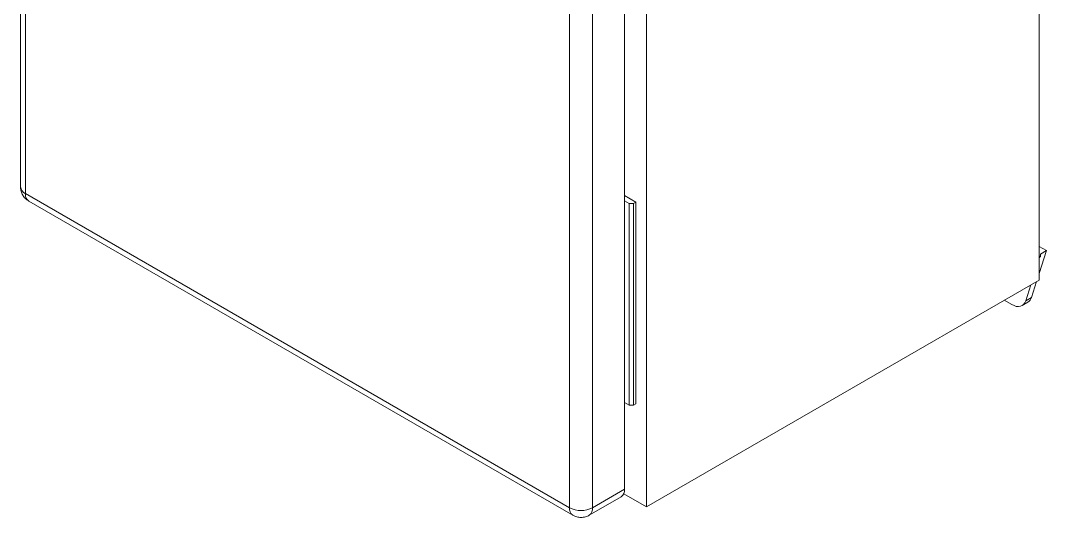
# Model space of a CAD drawing. Extents: x 4137 to 28680, y 2446 to 6814.
# Drawn here: x 24756.8 to 25071, y 6312.1 to 6464.2 of the extents above; entities that cross this region are included whole.
import ezdxf

# ---------------------------------------------------------------- set-up
doc = ezdxf.new("R2010")
doc.units = 0
doc.header["$LTSCALE"] = 0.5
doc.layers.get('0').update_dxf_attribs({"linetype": 'CONTINUOUS'})

msp = doc.modelspace()

# ---------------------------------------------------------------- linework, layer by layer
at = {"color": 7, "linetype": 'Continuous', "lineweight": 15}
for p, q in [((24756.75, 6708.61), (24756.75, 6413.33)), ((24756.75, 6708.61), (24756.75, 6413.33)), ((24756.75, 6708.61), (24756.75, 6413.33)), ((24756.75, 6708.61), (24756.75, 6413.33)), ((24758.23, 6411.28), (24758.23, 6706.55)), ((24758.23, 6411.28), (24758.23, 6706.55)), ((24758.23, 6411.28), (24758.23, 6706.55)), ((24758.23, 6411.28), (24758.23, 6706.55)), ((25068.73, 6384.79), (25068.73, 6693.44)), ((25068.73, 6384.79), (25068.73, 6693.44)), ((25068.73, 6384.79), (25068.73, 6693.44)), ((25068.73, 6384.79), (25068.73, 6693.44)), ((24948.45, 6315.35), (24948.45, 6624)), ((24948.45, 6315.35), (24948.45, 6624)), ((24948.45, 6315.35), (24948.45, 6624)), ((24948.45, 6315.35), (24948.45, 6624)), ((24941.76, 6616.03), (24941.76, 6320.75)), ((24941.76, 6616.03), (24941.76, 6320.75)), ((24941.76, 6616.03), (24941.76, 6320.75)), ((24941.76, 6616.03), (24941.76, 6320.75)), ((24924.84, 6610.37), (24924.84, 6315.1)), ((24924.84, 6610.37), (24924.84, 6315.1)), ((24924.84, 6610.37), (24924.84, 6315.1)), ((24924.84, 6610.37), (24924.84, 6315.1)), ((24931.96, 6315.1), (24931.96, 6610.37)), ((24931.96, 6315.1), (24931.96, 6610.37)), ((24931.96, 6315.1), (24931.96, 6610.37)), ((24931.96, 6315.1), (24931.96, 6610.37)), ((24924.84, 6315.1), (24758.23, 6411.28)), ((24924.84, 6315.1), (24758.23, 6411.28)), ((24924.84, 6315.1), (24758.23, 6411.28)), ((24924.84, 6315.1), (24758.23, 6411.28)), ((24945.15, 6408.67), (24941.76, 6410.62)), ((24945.15, 6408.67), (24941.76, 6410.62)), ((24945.15, 6408.67), (24941.76, 6410.62)), ((24945.15, 6408.67), (24941.76, 6410.62)), ((24759.27, 6408.97), (24925.88, 6312.79)), ((24759.27, 6408.97), (24925.88, 6312.79)), ((24759.27, 6408.97), (24925.88, 6312.79)), ((24759.27, 6408.97), (24925.88, 6312.79)), ((24941.76, 6409.08), (24943.19, 6408.26)), ((24941.76, 6409.08), (24943.19, 6408.26)), ((24941.76, 6409.08), (24943.19, 6408.26)), ((24941.76, 6409.08), (24943.19, 6408.26)), ((24943.19, 6408.26), (24944.44, 6408.26)), ((24943.19, 6408.26), (24943.19, 6346.53)), ((24943.19, 6408.26), (24944.44, 6408.26)), ((24943.19, 6408.26), (24943.19, 6346.53)), ((24943.19, 6408.26), (24944.44, 6408.26)), ((24943.19, 6408.26), (24943.19, 6346.53)), ((24943.19, 6408.26), (24944.44, 6408.26)), ((24943.19, 6408.26), (24943.19, 6346.53)), ((24944.44, 6408.26), (24945.15, 6408.67)), ((24944.44, 6408.26), (24945.15, 6408.67)), ((24944.44, 6408.26), (24945.15, 6408.67)), ((24944.44, 6408.26), (24945.15, 6408.67)), ((24944.44, 6346.53), (24944.44, 6408.26)), ((24944.44, 6346.53), (24944.44, 6408.26)), ((24944.44, 6346.53), (24944.44, 6408.26)), ((24944.44, 6346.53), (24944.44, 6408.26)), ((24945.15, 6346.94), (24945.15, 6408.67)), ((24945.15, 6346.94), (24945.15, 6408.67)), ((24945.15, 6346.94), (24945.15, 6408.67)), ((24945.15, 6346.94), (24945.15, 6408.67)), ((25068.73, 6395.07), (25070.95, 6393.79)), ((25068.73, 6395.07), (25070.95, 6393.79)), ((25068.73, 6395.07), (25070.95, 6393.79)), ((25068.73, 6395.07), (25070.95, 6393.79)), ((25070.95, 6393.79), (25068.73, 6386.84)), ((25070.95, 6393.79), (25068.73, 6386.84)), ((25070.95, 6393.79), (25068.73, 6386.84)), ((25070.95, 6393.79), (25068.73, 6386.84)), ((25069.17, 6391.91), (25068.73, 6392.16)), ((25068.73, 6392.16), (25068.94, 6392.04)), ((25069.17, 6391.91), (25068.73, 6392.16)), ((25068.73, 6392.16), (25068.94, 6392.04)), ((25069.17, 6391.91), (25068.73, 6392.16)), ((25068.73, 6392.16), (25068.94, 6392.04)), ((25069.17, 6391.91), (25068.73, 6392.16)), ((25068.73, 6392.16), (25068.94, 6392.04)), ((25068.73, 6391.37), (25068.94, 6392.04)), ((25068.73, 6391.37), (25068.94, 6392.04)), ((25068.73, 6391.37), (25068.94, 6392.04)), ((25068.73, 6391.37), (25068.94, 6392.04)), ((25068.94, 6392.04), (25069.17, 6391.91)), ((25068.94, 6392.04), (25069.17, 6391.91)), ((25068.94, 6392.04), (25069.17, 6391.91)), ((25068.94, 6392.04), (25069.17, 6391.91)), ((25070.95, 6393.79), (25069.17, 6392.76)), ((25070.95, 6393.79), (25069.17, 6392.76)), ((25070.95, 6393.79), (25069.17, 6392.76)), ((25070.95, 6393.79), (25069.17, 6392.76)), ((25069.17, 6392.76), (25069.17, 6391.91)), ((25069.17, 6392.76), (25069.17, 6391.91)), ((25069.17, 6392.76), (25069.17, 6391.91)), ((25069.17, 6392.76), (25069.17, 6391.91)), ((24948.45, 6315.35), (25068.73, 6384.79)), ((24948.45, 6315.35), (25068.73, 6384.79)), ((24948.45, 6315.35), (25068.73, 6384.79)), ((24948.45, 6315.35), (25068.73, 6384.79)), ((25064.58, 6378.44), (25066.13, 6383.29)), ((25064.58, 6378.44), (25066.13, 6383.29)), ((25064.58, 6378.44), (25066.13, 6383.29)), ((25064.58, 6378.44), (25066.13, 6383.29)), ((25067.92, 6384.32), (25066.36, 6379.47)), ((25067.92, 6384.32), (25066.36, 6379.47)), ((25067.92, 6384.32), (25066.36, 6379.47)), ((25067.92, 6384.32), (25066.36, 6379.47)), ((25058.03, 6378.61), (25060.33, 6377.29)), ((25058.03, 6378.61), (25060.33, 6377.29)), ((25058.03, 6378.61), (25060.33, 6377.29)), ((25058.03, 6378.61), (25060.33, 6377.29)), ((25066.36, 6379.47), (25064.58, 6378.44)), ((25066.36, 6379.47), (25064.58, 6378.44)), ((25066.36, 6379.47), (25064.58, 6378.44)), ((25066.36, 6379.47), (25064.58, 6378.44)), ((25063.48, 6376.98), (25065.26, 6378)), ((25063.48, 6376.98), (25065.26, 6378)), ((25063.48, 6376.98), (25065.26, 6378)), ((25063.48, 6376.98), (25065.26, 6378)), ((24941.76, 6347.35), (24943.19, 6346.53)), ((24941.76, 6347.35), (24943.19, 6346.53)), ((24941.76, 6347.35), (24943.19, 6346.53)), ((24941.76, 6347.35), (24943.19, 6346.53)), ((24944.44, 6346.53), (24945.15, 6346.94)), ((24944.44, 6346.53), (24945.15, 6346.94)), ((24944.44, 6346.53), (24945.15, 6346.94)), ((24944.44, 6346.53), (24945.15, 6346.94)), ((24944.44, 6346.53), (24943.19, 6346.53)), ((24944.44, 6346.53), (24943.19, 6346.53)), ((24944.44, 6346.53), (24943.19, 6346.53)), ((24944.44, 6346.53), (24943.19, 6346.53)), ((24941.76, 6320.75), (24931.96, 6315.1)), ((24941.76, 6320.75), (24931.96, 6315.1)), ((24941.76, 6320.75), (24931.96, 6315.1)), ((24941.76, 6320.75), (24931.96, 6315.1)), ((24941.5, 6319.36), (24948.45, 6315.35)), ((24941.5, 6319.36), (24948.45, 6315.35)), ((24941.5, 6319.36), (24948.45, 6315.35)), ((24941.5, 6319.36), (24948.45, 6315.35)), ((24930.92, 6312.79), (24940.72, 6318.45)), ((24930.92, 6312.79), (24940.72, 6318.45)), ((24930.92, 6312.79), (24940.72, 6318.45)), ((24930.92, 6312.79), (24940.72, 6318.45))]:
    msp.add_line(p, q, dxfattribs=at)
at = {"color": 7, "linetype": 'Continuous', "lineweight": 15, "flags": 128}
msp.add_lwpolyline([(25060.33, 6377.29), (25061.03, 6376.95), (25061.72, 6376.74), (25062.37, 6376.68), (25062.97, 6376.76), (25063.5, 6376.99), (25063.95, 6377.35), (25064.32, 6377.84), (25064.58, 6378.44)], dxfattribs=at)
msp.add_lwpolyline([(25060.33, 6377.29), (25061.03, 6376.95), (25061.72, 6376.74), (25062.37, 6376.68), (25062.97, 6376.76), (25063.5, 6376.99), (25063.95, 6377.35), (25064.32, 6377.84), (25064.58, 6378.44)], dxfattribs=at)
msp.add_lwpolyline([(25060.33, 6377.29), (25061.03, 6376.95), (25061.72, 6376.74), (25062.37, 6376.68), (25062.97, 6376.76), (25063.5, 6376.99), (25063.95, 6377.35), (25064.32, 6377.84), (25064.58, 6378.44)], dxfattribs=at)
msp.add_lwpolyline([(25060.33, 6377.29), (25061.03, 6376.95), (25061.72, 6376.74), (25062.37, 6376.68), (25062.97, 6376.76), (25063.5, 6376.99), (25063.95, 6377.35), (25064.32, 6377.84), (25064.58, 6378.44)], dxfattribs=at)
at = {"color": 8, "linetype": 'Continuous', "lineweight": 15}
for centre, radius, start, end in [((24759.27, 6413.59), 2.53, 185.6949, 245.6252), ((24759.27, 6413.59), 2.53, 185.6949, 245.6252), ((24759.27, 6413.59), 2.53, 185.6949, 245.6252), ((24759.27, 6413.59), 2.53, 185.6949, 245.6252), ((24760.62, 6410.97), 2.41, 172.678, 236.0099), ((24760.62, 6410.97), 2.41, 172.678, 236.0099), ((24760.62, 6410.97), 2.41, 172.678, 236.0099), ((24760.62, 6410.97), 2.41, 172.678, 236.0099), ((24927.31, 6314.82), 2.48, 173.6986, 235.0663), ((24927.31, 6314.82), 2.48, 173.6986, 235.0663), ((24927.31, 6314.82), 2.48, 173.6986, 235.0663), ((24927.31, 6314.82), 2.48, 173.6986, 235.0663), ((24929.5, 6314.82), 2.48, 304.9232, 6.3076), ((24929.5, 6314.82), 2.48, 304.9232, 6.3076), ((24929.5, 6314.82), 2.48, 304.9232, 6.3076), ((24929.5, 6314.82), 2.48, 304.9232, 6.3076)]:
    msp.add_arc(centre, radius, start, end, dxfattribs=at)
at = {"color": 7, "linetype": 'Continuous', "lineweight": 15}
for centre, radius, start, end in [((25063.98, 6380.11), 2.46, 301.2206, 344.9435), ((25063.98, 6380.11), 2.46, 301.2206, 344.9435), ((25063.98, 6380.11), 2.46, 301.2206, 344.9435), ((25063.98, 6380.11), 2.46, 301.2206, 344.9435), ((24939.3, 6320.48), 2.48, 304.9505, 6.3619), ((24939.3, 6320.48), 2.48, 304.9505, 6.3619), ((24939.3, 6320.48), 2.48, 304.9505, 6.3619), ((24939.3, 6320.48), 2.48, 304.9505, 6.3619), ((24928.4, 6321.97), 7.75, 242.6096, 297.3904), ((24928.4, 6321.97), 7.75, 242.6096, 297.3904), ((24928.4, 6321.97), 7.75, 242.6096, 297.3904), ((24928.4, 6321.97), 7.75, 242.6096, 297.3904)]:
    msp.add_arc(centre, radius, start, end, dxfattribs=at)
for points, knots in [([(24756.78, 6413.34), (24756.77, 6413.17), (24756.75, 6412.61), (24757, 6411.64), (24757.56, 6410.5), (24758.35, 6409.56), (24759.01, 6409.17), (24759.29, 6409.01)], [0, 0, 0, 0, 0.095558, 0.31836, 0.561602, 0.817314, 1, 1, 1, 1]), ([(24756.78, 6413.34), (24756.77, 6413.17), (24756.75, 6412.61), (24757, 6411.64), (24757.56, 6410.5), (24758.35, 6409.56), (24759.01, 6409.17), (24759.29, 6409.01)], [0, 0, 0, 0, 0.095558, 0.31836, 0.561602, 0.817314, 1, 1, 1, 1]), ([(24756.78, 6413.34), (24756.77, 6413.17), (24756.75, 6412.61), (24757, 6411.64), (24757.56, 6410.5), (24758.35, 6409.56), (24759.01, 6409.17), (24759.29, 6409.01)], [0, 0, 0, 0, 0.095558, 0.31836, 0.561602, 0.817314, 1, 1, 1, 1]), ([(24756.78, 6413.34), (24756.77, 6413.17), (24756.75, 6412.61), (24757, 6411.64), (24757.56, 6410.5), (24758.35, 6409.56), (24759.01, 6409.17), (24759.29, 6409.01)], [0, 0, 0, 0, 0.095558, 0.31836, 0.561602, 0.817314, 1, 1, 1, 1]), ([(24925.9, 6312.81), (24926.02, 6312.73), (24926.39, 6312.5), (24927.23, 6312.21), (24927.96, 6312.15), (24928.4, 6312.11)], [0, 0, 0, 0, 0.16688, 0.498582, 1, 1, 1, 1]), ([(24925.9, 6312.81), (24926.02, 6312.73), (24926.39, 6312.5), (24927.23, 6312.21), (24927.96, 6312.15), (24928.4, 6312.11)], [0, 0, 0, 0, 0.16688, 0.498582, 1, 1, 1, 1]), ([(24925.9, 6312.81), (24926.02, 6312.73), (24926.39, 6312.5), (24927.23, 6312.21), (24927.96, 6312.15), (24928.4, 6312.11)], [0, 0, 0, 0, 0.16688, 0.498582, 1, 1, 1, 1]), ([(24925.9, 6312.81), (24926.02, 6312.73), (24926.39, 6312.5), (24927.23, 6312.21), (24927.96, 6312.15), (24928.4, 6312.11)], [0, 0, 0, 0, 0.16688, 0.498582, 1, 1, 1, 1]), ([(24928.4, 6312.11), (24928.88, 6312.15), (24929.56, 6312.21), (24930.4, 6312.5), (24930.74, 6312.71), (24930.9, 6312.81)], [0, 0, 0, 0, 0.542852, 0.783102, 1, 1, 1, 1]), ([(24928.4, 6312.11), (24928.88, 6312.15), (24929.56, 6312.21), (24930.4, 6312.5), (24930.74, 6312.71), (24930.9, 6312.81)], [0, 0, 0, 0, 0.542852, 0.783102, 1, 1, 1, 1]), ([(24928.4, 6312.11), (24928.88, 6312.15), (24929.56, 6312.21), (24930.4, 6312.5), (24930.74, 6312.71), (24930.9, 6312.81)], [0, 0, 0, 0, 0.542852, 0.783102, 1, 1, 1, 1]), ([(24928.4, 6312.11), (24928.88, 6312.15), (24929.56, 6312.21), (24930.4, 6312.5), (24930.74, 6312.71), (24930.9, 6312.81)], [0, 0, 0, 0, 0.542852, 0.783102, 1, 1, 1, 1])]:
    msp.add_open_spline(points, degree=3, knots=knots, dxfattribs=at)

doc.saveas('drawing.dxf')
